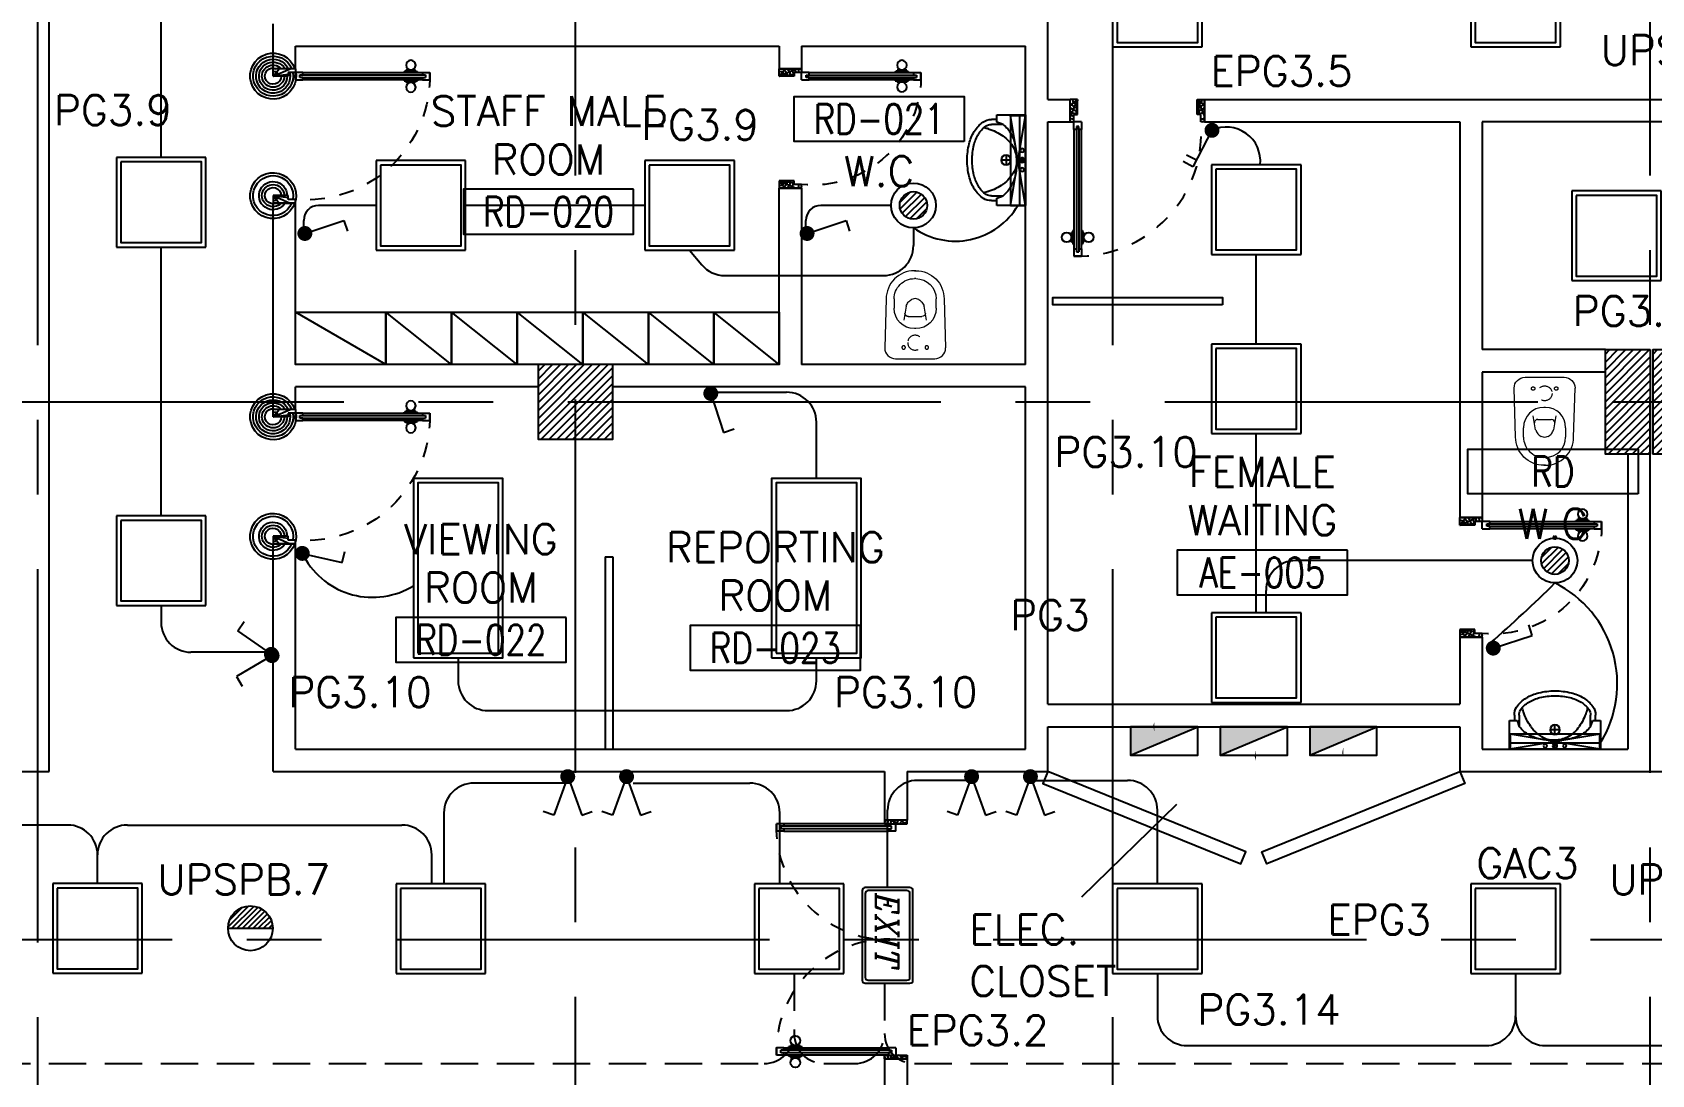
# Model space of a CAD drawing. Extents: x -10 to 91, y -4 to 87.
# Drawn here: x 35.11 to 45.95, y 61.6 to 68.58 of the extents above; entities that cross this region are included whole.
import ezdxf
from ezdxf.enums import TextEntityAlignment as Align

# ---------------------------------------------------------------- set-up
doc = ezdxf.new("R2010")
doc.units = 0
doc.header["$MEASUREMENT"] = 0
for name, pattern in [('CENTERX2', [4, 2.5, -0.5, 0.5, -0.5]), ('HIDDEN', [0.375, 0.25, -0.125]), ('HIDDEN2', [0.1875, 0.125, -0.0625])]:
    doc.linetypes.add(name, pattern=pattern)
doc.layers.get('0').update_dxf_attribs({"linetype": 'CONTINUOUS'})
for name, color, linetype in [('AXES', 11, 'CENTERX2'), ('COL', 11, 'CONTINUOUS'), ('DOOR', 11, 'CONTINUOUS'), ('DOOR-DIM', 11, 'CONTINUOUS'), ('E-CLINE', 2, 'CONTINUOUS'), ('E-HLINE', 2, 'HIDDEN'), ('E-LITE', 4, 'CONTINUOUS'), ('E-PANELBX', 3, 'CONTINUOUS'), ('E-SWITCH', 4, 'CONTINUOUS'), ('E-TRXT', 4, 'CONTINUOUS'), ('E-WI', 6, 'CONTINUOUS'), ('EJ', 11, 'CONTINUOUS'), ('EL-LITE', 4, 'CONTINUOUS'), ('FIX', 11, 'CONTINUOUS'), ('HAT', 11, 'CONTINUOUS'), ('PART', 11, 'CONTINUOUS'), ('RM-BOX', 11, 'CONTINUOUS'), ('RM-NAME', 11, 'CONTINUOUS'), ('RM-NO', 11, 'CONTINUOUS'), ('SUNI-FUR', 11, 'CONTINUOUS'), ('WALL', 11, 'CONTINUOUS')]:
    doc.layers.add(name, color=color, linetype=linetype)
doc.styles.add('ITALICC', font='italicc')
doc.styles.add('ROMANS', font='ROMANS.shx', dxfattribs={"width": 0.6})

# ---------------------------------------------------------------- blocks, each defined once
blk = doc.blocks.new('*X110')
at = {"color": 0}
for p, q in [((49339, 62332), (49808, 62801)), ((49339, 62385), (49755, 62801)), ((49339, 62438), (49702, 62801)), ((49339, 62491), (49649, 62801)), ((49339, 62544), (49596, 62801)), ((49339, 62597), (49543, 62801)), ((49339, 62651), (49490, 62801)), ((49339, 62704), (49437, 62801)), ((49339, 62757), (49384, 62801)), ((49361, 62301), (49839, 62779)), ((49414, 62301), (49839, 62726)), ((49467, 62301), (49839, 62673)), ((49520, 62301), (49839, 62620)), ((49573, 62301), (49839, 62567)), ((49626, 62301), (49839, 62514)), ((49679, 62301), (49839, 62461)), ((49732, 62301), (49839, 62408)), ((49785, 62301), (49839, 62355))]:
    blk.add_line(p, q, dxfattribs=at)
blk = doc.blocks.new('COL50')
at = {"layer": 'COL'}
blk.add_lwpolyline([(-250, 250), (-250, -250), (250, -250), (250, 250)], close=True, dxfattribs=at)
blk = doc.blocks.new('A$C6F293607')
at = {"layer": 'DOOR', "color": 0, "linetype": 'ByBlock'}
for p, q in [((81, 875), (131, 875)), ((131, 875), (81, 875)), ((81, 825), (81, 875)), ((131, 825), (131, 875)), ((1631, 875), (1581, 875)), ((1581, 875), (1631, 875)), ((1581, 825), (1581, 875)), ((1631, 825), (1631, 875)), ((74, 780), (65, 780)), ((65, 780), (65, 715)), ((81, 793), (74, 793)), ((74, 703), (74, 793)), ((74, 780), (74, 715)), ((81, 825), (98, 825)), ((98, 845), (114, 845)), ((98, 825), (98, 845)), ((114, 825), (114, 845)), ((114, 825), (131, 825)), ((131, 793), (138, 793)), ((138, 703), (138, 793)), ((138, 780), (147, 780)), ((138, 780), (138, 715)), ((147, 780), (147, 715)), ((1598, 825), (1581, 825)), ((1614, 845), (1598, 845)), ((1598, 825), (1598, 845)), ((1614, 825), (1614, 845)), ((1631, 825), (1614, 825)), ((74, 715), (65, 715)), ((81, 703), (74, 703)), ((131, 703), (138, 703)), ((138, 715), (147, 715)), ((56, 0), (56, 150)), ((56, 150), (81, 150)), ((81, 150), (81, 0)), ((98, 125), (81, 125)), ((81, 125), (81, 75)), ((98, 105), (98, 125)), ((131, 125), (114, 125)), ((114, 125), (114, 105)), ((131, 75), (131, 125)), ((1581, 125), (1598, 125)), ((1581, 75), (1581, 125)), ((1598, 125), (1598, 105)), ((1614, 125), (1631, 125)), ((1614, 105), (1614, 125)), ((1656, 150), (1631, 150)), ((1631, 150), (1631, 0)), ((1631, 125), (1631, 75)), ((1656, 0), (1656, 150)), ((81, 0), (56, 0)), ((131, 75), (81, 75)), ((114, 105), (98, 105)), ((1581, 75), (1631, 75)), ((1598, 105), (1614, 105)), ((1631, 0), (1656, 0))]:
    blk.add_line(p, q, dxfattribs=at)
at = {"layer": 'DOOR', "linetype": 'ByBlock'}
for p, q in [((81, 125), (81, 825)), ((98, 125), (98, 825)), ((114, 125), (114, 825)), ((131, 825), (131, 125)), ((1581, 825), (1581, 125)), ((1598, 125), (1598, 825)), ((1614, 125), (1614, 825)), ((1631, 125), (1631, 825))]:
    blk.add_line(p, q, dxfattribs=at)
at = {"layer": 'DOOR', "color": 9, "linetype": 'ByBlock'}
for p, q in [((81, 57), (56, 114)), ((1631, 57), (1656, 114)), ((81, 20), (56, 40)), ((1631, 20), (1656, 40))]:
    blk.add_line(p, q, dxfattribs=at)
at = {"layer": 'DOOR', "color": 0, "linetype": 'ByBlock'}
for centre in [(32, 748), (179, 748)]:
    blk.add_circle(centre, 32.4, dxfattribs=at)
at = {"layer": 'DOOR', "linetype": 'HIDDEN', "ltscale": 0.5}
for centre, start, end in [((106, 124), 356.2751, 91.9062), ((1606, 124), 88.0938, 183.7249)]:
    blk.add_arc(centre, 752, start, end, dxfattribs=at)
at = {"layer": 'DOOR', "color": 9, "linetype": 'ByBlock'}
for centre, radius, start, end in [((106, 0), 154, 103.7142, 108.8947), ((106, 0), 134, 100.72, 111.8402), ((106, 0), 114, 102.6226, 115.9162), ((1606, 0), 134, 68.1598, 79.28), ((1606, 0), 114, 64.0838, 77.3774), ((1606, 0), 154, 71.1053, 76.2858), ((106, 0), 94.4, 105.3566, 121.9818), ((106, 0), 74.4, 109.6341, 132.2236), ((106, 0), 54.4, 117.3576, 156.7926), ((106, 0), 34.4, 136.6107, 180), ((1606, 0), 94.4, 58.0182, 74.6434), ((1606, 0), 74.4, 47.7764, 70.3659), ((1606, 0), 54.4, 23.2074, 62.6424), ((1606, 0), 34.4, 0, 43.3893)]:
    blk.add_arc(centre, radius, start, end, dxfattribs=at)
blk = doc.blocks.new('C11')
at = {"layer": 'HAT'}
h = blk.add_hatch(dxfattribs=at)
h.set_pattern_fill('ANSI31', color=256, scale=300, style=0)
h.set_pattern_definition([(45, (-383765.23, -62181), (-26.5165043, 26.5165043), [])])
h.paths.add_polyline_path([(-20, 350), (-20, 700), (-320, 700), (-320, 350)])
h.paths.add_polyline_path([(-320, 0), (-20, 0), (-20, 350), (-320, 350)])
h = blk.add_hatch(dxfattribs=at)
h.set_pattern_fill('ANSI31', color=256, scale=300, style=0)
h.set_pattern_definition([(45, (-383445.23, -62181), (-26.5165043, 26.5165043), [])])
h.paths.add_polyline_path([(300, 350), (300, 700), (0, 700), (0, 350)])
h.paths.add_polyline_path([(0, 0), (300, 0), (300, 350), (0, 350)])
at = {"layer": 'COL'}
for points in [[(-20, 700), (-20, 0), (-320, 0), (-320, 700)], [(300, 700), (300, 0), (0, 0), (0, 700)]]:
    blk.add_lwpolyline(points, close=True, dxfattribs=at)
blk = doc.blocks.new('RM1')
at = {"layer": 'RM-BOX'}
blk.add_lwpolyline([(570, -200), (-570, -200), (-570, -500), (570, -500)], close=True, dxfattribs=at)
at = {"layer": 'RM-NAME', "style": 'ROMANS'}
for tag, p in [('ROOMNAME1', (0, 324)), ('ROOMNAME2', (0, 0))]:
    blk.add_attdef(tag, text='', height=200, dxfattribs=at).set_placement(p, align=Align.MIDDLE)
at = {"layer": 'RM-NO', "style": 'ROMANS', "width": 0.8}
blk.add_attdef('ROOMNO', text='', height=200, dxfattribs=at).set_placement((0, -350), align=Align.MIDDLE)
blk = doc.blocks.new('DOOR90')
at = {"layer": 'DOOR', "color": 7, "linetype": 'ByBlock'}
for p, q in [((-150, 0), (0, 0)), ((-150, 0), (-150, -25)), ((0, -50), (-114, 0)), ((0, -50), (-40, 0)), ((0, -50), (0, 0)), ((-1000, -25), (-1050, -25)), ((-1050, -75), (-1050, -25)), ((-1050, -25), (-1050, -75)), ((-1000, -75), (-1050, -75)), ((-1000, -42), (-1020, -42)), ((-1020, -42), (-1020, -58)), ((-1000, -58), (-1020, -58)), ((-1000, -25), (-1000, -42)), ((-1000, -58), (-1000, -75)), ((-878, -18), (-968, -18)), ((-968, -25), (-968, -18)), ((-968, -75), (-968, -82)), ((-878, -82), (-968, -82)), ((-955, -9), (-890, -9)), ((-955, -18), (-955, -9)), ((-955, -18), (-890, -18)), ((-955, -82), (-890, -82)), ((-955, -82), (-955, -91)), ((-955, -91), (-890, -91)), ((-890, -18), (-890, -9)), ((-890, -82), (-890, -91)), ((-878, -25), (-878, -18)), ((-878, -75), (-878, -82)), ((-200, -25), (-150, -25)), ((-200, -42), (-200, -25)), ((-180, -42), (-200, -42)), ((-200, -58), (-180, -58)), ((-200, -75), (-200, -58)), ((-150, -75), (-200, -75)), ((-180, -58), (-180, -42)), ((-150, -25), (-100, -25)), ((-150, -75), (-150, -25)), ((-100, -25), (-100, -50)), ((0, -50), (-100, -37)), ((-100, -50), (0, -50)), ((0, -850), (-114, -900)), ((-100, -875), (-100, -850)), ((0, -850), (-100, -863)), ((-100, -850), (0, -850)), ((0, -850), (-40, -900)), ((0, -850), (0, -900)), ((-150, -875), (-100, -875)), ((-150, -900), (-150, -875)), ((-150, -900), (0, -900)), ((0, -900), (-150, -900))]:
    blk.add_line(p, q, dxfattribs=at)
at = {"layer": 'DOOR', "linetype": 'ByBlock'}
for p, q in [((-200, -25), (-1000, -25)), ((-200, -42), (-1000, -42)), ((-200, -58), (-1000, -58)), ((-1000, -75), (-200, -75))]:
    blk.add_line(p, q, dxfattribs=at)
at = {"layer": 'DOOR', "color": 7, "linetype": 'ByBlock'}
for centre in [(-923, 24), (-923, -124)]:
    blk.add_circle(centre, 32.4, dxfattribs=at)
for centre, radius, start, end in [((0, -50), 154, 161.1053, 166.2858), ((0, -50), 94.4, 148.0182, 180), ((0, -50), 134, 158.1598, 169.28), ((0, -50), 114, 154.0838, 167.3774), ((0, -50), 74.4, 137.7764, 180), ((0, -50), 54.4, 113.2074, 180), ((0, -50), 34.4, 90, 180), ((0, -50), 14.4, 90, 180), ((0, -850), 94.4, 180, 211.9818), ((0, -850), 74.4, 180, 222.2236), ((0, -850), 54.4, 180, 246.7926), ((0, -850), 34.4, 180, 270), ((0, -850), 14.4, 180, 270), ((0, -850), 154, 193.7142, 198.8947), ((0, -850), 134, 190.72, 201.8402)]:
    blk.add_arc(centre, radius, start, end, dxfattribs=at)
at = {"layer": 'DOOR', "linetype": 'HIDDEN', "ltscale": 0.5}
blk.add_arc((-222, -50), 828, 178.2701, 275.003, dxfattribs=at)
blk = doc.blocks.new('A$C3CD36B94')
at = {"layer": 'DOOR', "color": 0, "linetype": 'ByBlock'}
for p, q in [((106, 950), (56, 950)), ((56, 800), (56, 950)), ((106, 850), (106, 950)), ((806, 950), (856, 950)), ((806, 850), (806, 950)), ((856, 800), (856, 950)), ((856, 950), (856, 800)), ((56, 800), (81, 800)), ((81, 850), (106, 850)), ((81, 800), (81, 850)), ((131, 800), (81, 800)), ((81, 750), (81, 800)), ((114, 770), (98, 770)), ((98, 770), (98, 750)), ((114, 750), (114, 770)), ((131, 800), (131, 750)), ((831, 850), (806, 850)), ((831, 800), (831, 850)), ((856, 800), (831, 800)), ((98, 750), (81, 750)), ((131, 750), (114, 750)), ((65, 95), (65, 160)), ((74, 160), (65, 160)), ((74, 173), (74, 83)), ((81, 173), (74, 173)), ((74, 95), (74, 160)), ((131, 173), (138, 173)), ((138, 173), (138, 83)), ((138, 95), (138, 160)), ((138, 160), (147, 160)), ((147, 95), (147, 160)), ((74, 95), (65, 95)), ((81, 83), (74, 83)), ((81, 50), (81, 0)), ((81, 50), (98, 50)), ((131, 0), (81, 0)), ((81, 0), (131, 0)), ((98, 50), (98, 30)), ((98, 30), (114, 30)), ((114, 50), (114, 30)), ((114, 50), (131, 50)), ((131, 83), (138, 83)), ((131, 50), (131, 0)), ((138, 95), (147, 95))]:
    blk.add_line(p, q, dxfattribs=at)
at = {"layer": 'DOOR', "color": 9, "linetype": 'ByBlock'}
for p, q in [((106, 950), (56, 910)), ((106, 950), (56, 837)), ((106, 950), (93, 850)), ((806, 950), (819, 850)), ((806, 950), (856, 837)), ((806, 950), (856, 910))]:
    blk.add_line(p, q, dxfattribs=at)
at = {"layer": 'DOOR', "linetype": 'ByBlock'}
for p, q in [((81, 750), (81, 50)), ((98, 750), (98, 50)), ((114, 750), (114, 50)), ((131, 50), (131, 750))]:
    blk.add_line(p, q, dxfattribs=at)
at = {"layer": 'DOOR', "color": 0, "linetype": 'ByBlock'}
for centre in [(32, 128), (179, 128)]:
    blk.add_circle(centre, 32.4, dxfattribs=at)
at = {"layer": 'DOOR', "color": 9, "linetype": 'ByBlock'}
for centre, radius, start, end in [((106, 950), 54.4, 203.2074, 270), ((106, 950), 74.4, 227.7764, 270), ((106, 950), 94.4, 238.0182, 270), ((106, 950), 34.4, 180, 270), ((106, 950), 14.4, 180, 270), ((806, 950), 34.4, 270, 0), ((806, 950), 14.4, 270, 0), ((806, 950), 54.4, 270, 336.7926), ((806, 950), 74.4, 270, 312.2236), ((806, 950), 94.4, 270, 301.9818), ((106, 950), 114, 244.0838, 257.3774), ((106, 950), 134, 248.1598, 259.28), ((106, 950), 154, 251.1053, 256.2858), ((806, 950), 134, 280.72, 291.8402), ((806, 950), 154, 283.7142, 288.8947)]:
    blk.add_arc(centre, radius, start, end, dxfattribs=at)
at = {"layer": 'DOOR', "linetype": 'HIDDEN', "ltscale": 0.5}
blk.add_arc((106, 729), 729, 268.0335, 5.6617, dxfattribs=at)
blk = doc.blocks.new('WC')
at = {"layer": 'FIX', "lineweight": 20}
for p, q in [((475, 141), (538, 141)), ((339, 5), (339, -5)), ((395, 76), (490, 60)), ((534, 24), (540, 0)), ((540, 0), (534, -24)), ((674, 5), (674, -5)), ((490, -60), (395, -76)), ((213, -204), (210, -204)), ((538, -141), (475, -141))]:
    blk.add_line(p, q, dxfattribs=at)
at = {"layer": 'FIX', "linetype": 'Continuous', "lineweight": 20}
blk.add_line((420, -47), (420, 45), dxfattribs=at)
at = {"layer": 'FIX', "lineweight": 20}
for points in [[(210, -204, -0.414214), (137, -131), (137, 0), (137, 131, -0.414214), (210, 204)], [(727, -5), (727, 5, 0.414214), (538, 194), (210, 204)], [(727, 5), (727, -5, -0.414214), (538, -194), (210, -204)]]:
    blk.add_lwpolyline(points, format="xyb", dxfattribs=at)
at = {"layer": 'FIX', "linetype": 'HIDDEN2', "lineweight": 20, "ltscale": 0.3}
blk.add_circle((245, 0), 49.8, dxfattribs=at)
at = {"layer": 'FIX', "linetype": 'HIDDEN', "lineweight": 20, "ltscale": 0.05}
for centre in [(213, 78), (213, -77)]:
    blk.add_circle(centre, 11.6, dxfattribs=at)
at = {"layer": 'FIX', "lineweight": 20}
for centre, radius, start, end in [((475, 5), 136, 90, 180), ((538, 5), 136, 360, 90), ((464, -18), 82, 51.0758, 71.504), ((473, -7), 68.2, 27.1532, 51.0758), ((475, -5), 136, 180, 270), ((464, 18), 82, 288.496, 308.9242), ((473, 7), 68.2, 308.9242, 332.8468), ((538, -5), 136, 270, 0)]:
    blk.add_arc(centre, radius, start, end, dxfattribs=at)
at = {"layer": 'FIX', "linetype": 'Continuous', "lineweight": 20}
for centre, start, end in [((443, 46), 88.3879, 182.3338), ((442, -46), 177.6662, 271.6121)]:
    blk.add_arc(centre, 22.3, start, end, dxfattribs=at)
blk = doc.blocks.new('3')
at = {"layer": 'SUNI-FUR', "linetype": 'Continuous'}
for p, q in [((-0.304, 0), (-0.304, -0.192)), ((0.304, 0), (-0.304, 0)), ((0.304, -0.192), (0.304, 0)), ((0.304, -0.039), (-0.304, -0.039)), ((0.016, -0.021), (-0.015, -0.021)), ((0, -0.005), (0, -0.037)), ((0, -0.098), (0, -0.162)), ((-0.304, -0.192), (-0.254, -0.192)), ((-0.271, -0.228), (-0.271, -0.192)), ((-0.254, -0.192), (-0.239, -0.15)), ((-0.239, -0.228), (-0.239, -0.15)), ((0.032, -0.13), (-0.032, -0.13)), ((0.239, -0.15), (0.254, -0.192)), ((0.239, -0.15), (0.239, -0.228)), ((0.254, -0.192), (0.304, -0.192)), ((0.271, -0.192), (0.271, -0.228))]:
    blk.add_line(p, q, dxfattribs=at)
for centre, radius in [((-0.065, -0.021), 0.0124), ((0, -0.13), 0.0325), ((0, -0.021), 0.0155), ((0.065, -0.021), 0.0124)]:
    blk.add_circle(centre, radius, dxfattribs=at)
for centre, radius, start, end in [((-0.085, -0.267), 0.193, 117.0377, 142.6695), ((-0.028, -0.365), 0.307, 103.0865, 118.1878), ((0.054, -0.312), 0.27, 118.7422, 143.0578), ((-0.008, -0.528), 0.47, 89.0532, 100.9895), ((-0.012, -0.189), 0.13, 84.8536, 119.4454), ((0, -0.527), 0.469, 78.0637, 90), ((0.003, -0.228), 0.168, 61.4441, 91.1678), ((-0.04, -0.297), 0.25, 35.9608, 60.2764), ((0.034, -0.367), 0.306, 62.9623, 78.0637), ((0.085, -0.267), 0.193, 37.3305, 62.9623), ((0.104, -0.343), 0.328, 144.0392, 163.2739), ((-0.104, -0.343), 0.328, 16.7261, 35.9608), ((-0.191, -0.235), 0.0807, 174.5539, 214.673), ((-0.083, -0.16), 0.212, 214.673, 239.0867), ((-0.187, -0.234), 0.0525, 173.0893, 213.2084), ((-0.083, -0.16), 0.18, 214.673, 239.0867), ((0.204, -0.373), 0.433, 163.2739, 167.375), ((-0.035, -0.081), 0.272, 239.0867, 256.0699), ((0.035, -0.081), 0.272, 283.9301, 300.9133), ((0.089, -0.171), 0.167, 300.9133, 325.327), ((0.089, -0.171), 0.2, 300.9133, 325.327), ((-0.204, -0.373), 0.433, 12.7359, 16.7261), ((0.171, -0.228), 0.068, 325.327, 0), ((0.171, -0.228), 0.101, 325.327, 0), ((-0.035, -0.081), 0.305, 239.0867, 256.0699), ((0, 0.062), 0.452, 256.0699, 270), ((0, 0.062), 0.419, 256.0699, 270), ((0, 0.062), 0.419, 270, 283.9301), ((0, 0.062), 0.452, 270, 283.9301), ((0.035, -0.081), 0.305, 283.9301, 300.9133)]:
    blk.add_arc(centre, radius, start, end, dxfattribs=at)
blk = doc.blocks.new('L42')
at = {"layer": 'E-LITE'}
for p, q in [((0.3, 0.3), (-0.3, 0.3)), ((-0.3, 0.3), (-0.3, -0.3)), ((0.3, -0.3), (0.3, 0.3)), ((-0.3, -0.3), (0.3, -0.3))]:
    blk.add_line(p, q, dxfattribs=at)
at = {"layer": 'E-LITE', "color": 8}
blk.add_lwpolyline([(-0.27, 0.27), (-0.27, -0.27), (0.27, -0.27), (0.27, 0.27)], close=True, dxfattribs=at)
blk = doc.blocks.new('MR20')
at = {"layer": 'E-LITE'}
for p, q in [((-300, 100), (-300, 0)), ((-300, 100), (-300, 0)), ((-300, 0), (300, 0)), ((-300, 0), (300, 0)), ((-300, 0), (300, 0)), ((-300, 0), (-300, 0)), ((300, 0), (300, 100)), ((300, 0), (300, 100)), ((300, 0), (300, 0))]:
    blk.add_line(p, q, dxfattribs=at)
at = {"layer": 'E-LITE', "color": 3}
blk.add_line((300, 100), (-300, 100), dxfattribs=at)
at = {"layer": 'E-LITE', "color": 8}
for p, q in [((300, 0), (-300, 100)), ((300, 100), (-300, 0))]:
    blk.add_line(p, q, dxfattribs=at)
blk = doc.blocks.new('*X182')
at = {"color": 0}
for p, q in [((21548.527, 18540.142), (21548.801, 18540.415)), ((21548.529, 18539.966), (21548.977, 18540.414)), ((21548.584, 18539.845), (21549.098, 18540.359)), ((21548.672, 18539.756), (21549.187, 18540.271)), ((21548.793, 18539.7), (21549.243, 18540.15)), ((21548.966, 18539.696), (21549.246, 18539.977))]:
    blk.add_line(p, q, dxfattribs=at)
blk = doc.blocks.new('SPOT')
at = {"layer": 'E-LITE'}
for radius in [0.6, 0.369]:
    blk.add_circle((0, 0), radius, dxfattribs=at)
at = {"layer": 'E-LITE', "color": 8}
blk.add_blockref('*X182', (-21548.886, -18540.056), dxfattribs=at)
blk = doc.blocks.new('L44')
at = {"layer": 'E-LITE'}
blk.add_lwpolyline([(-0.61, 0.3), (-0.61, -0.3), (0.59, -0.3), (0.59, 0.3)], close=True, dxfattribs=at)
at = {"layer": 'E-LITE', "color": 8}
blk.add_lwpolyline([(-0.58, 0.27), (-0.58, -0.27), (0.56, -0.27), (0.56, 0.27)], close=True, dxfattribs=at)
blk = doc.blocks.new('1G1W')
for p, q in [((0, 0), (0.55, 0)), ((0.55, 0), (0.55, -0.15))]:
    blk.add_line(p, q)
at = {"const_width": 0.1}
blk.add_lwpolyline([(-0.05, 0, 1), (0.05, 0, 1)], format="xyb", close=True, dxfattribs=at)
blk = doc.blocks.new('EXIT')
at = {"layer": 'E-LITE', "color": 4}
for p, q in [((-0.32, 0.15), (-0.32, -0.15)), ((0.3, 0.17), (-0.3, 0.17)), ((0.32, -0.15), (0.32, 0.15)), ((-0.3, -0.17), (0.3, -0.17))]:
    blk.add_line(p, q, dxfattribs=at)
at = {"layer": 'E-LITE', "color": 8}
for p, q in [((-0.3, 0.13), (-0.3, -0.13)), ((0.28, 0.15), (-0.28, 0.15)), ((0.3, -0.13), (0.3, 0.13)), ((-0.28, -0.15), (0.28, -0.15))]:
    blk.add_line(p, q, dxfattribs=at)
at = {"layer": 'E-LITE', "color": 4}
for centre, start, end in [((-0.3, 0.15), 90, 180), ((0.3, 0.15), 360, 90), ((-0.3, -0.15), 180, 270), ((0.3, -0.15), 270, 0)]:
    blk.add_arc(centre, 0.02, start, end, dxfattribs=at)
at = {"layer": 'E-LITE', "color": 8}
for centre, start, end in [((-0.28, 0.13), 90, 180), ((0.28, 0.13), 0, 90), ((-0.28, -0.13), 180, 270), ((0.28, -0.13), 270, 0)]:
    blk.add_arc(centre, 0.02, start, end, dxfattribs=at)
at = {"layer": 'E-LITE', "color": 5, "style": 'ITALICC'}
blk.add_text('EXIT', height=0.15, dxfattribs=at).set_placement((-0.284, -0.078))
blk = doc.blocks.new('1G2W')
for p, q in [((0.517, 0.188), (0.466, 0.329)), ((0, 0), (0.517, 0.188)), ((0, 0), (0.517, -0.188)), ((0.517, -0.188), (0.466, -0.329))]:
    blk.add_line(p, q)
at = {"const_width": 0.1}
blk.add_lwpolyline([(-0.05, 0, 1), (0.05, 0, 1)], format="xyb", close=True, dxfattribs=at)
blk = doc.blocks.new('E-PBX')
at = {"layer": 'E-PANELBX'}
h = blk.add_hatch(color=256, dxfattribs=at)
h.paths.add_polyline_path([(34, 190), (-225, 190), (34, 81)])
h.paths.add_polyline_path([(225, 190), (34, 190), (34, 81), (225, 0)])
blk.add_line((225, 0), (-225, 190), dxfattribs=at)
blk.add_lwpolyline([(-225, 190), (225, 190), (225, 0), (-225, 0)], close=True, dxfattribs=at)
blk = doc.blocks.new('EL')
at = {"layer": 'EL-LITE'}
h = blk.add_hatch(dxfattribs=at)
h.set_pattern_fill('ANSI31', color=4, scale=0.2, style=0)
h.set_pattern_definition([(45, (587.071197, 567.777136), (-0.0176776695, 0.0176776695), [])])
h.paths.add_polyline_path([(0.15, 0, 1), (-0.15, 0)])
at = {"layer": 'EL-LITE', "color": 4}
blk.add_line((-0.15, 0), (0.15, 0), dxfattribs=at)
blk.add_circle((0, 0), 0.15, dxfattribs=at)

msp = doc.modelspace()

# ---------------------------------------------------------------- linework, layer by layer
at = {"layer": 'AXES'}
for p, q in [((38.7439, 7.6211), (38.7439, 86.0986)), ((45.9439, 7.6211), (45.9439, 85.7579)), ((35.1439, 14.4854), (35.1439, 73.3054)), ((42.3439, 14.4854), (42.3439, 73.3054)), ((2.6925, 66.1054), (90.1058, 66.1054)), ((13.5439, 62.5054), (71.7839, 62.5054))]:
    msp.add_line(p, q, dxfattribs=at)
at = {"layer": 'E-CLINE', "color": 4}
for p, q in [((35.9689, 67.7423), (35.9689, 69.0423)), ((37.4089, 67.4209), (37.0241, 67.4209)), ((39.2089, 67.4209), (38.0089, 67.4209)), ((40.8589, 67.4209), (40.3884, 67.4209)), ((36.9241, 67.257), (36.9241, 67.3209)), ((40.2884, 67.257), (40.2884, 67.3209)), ((41.0089, 67.2709), (41.0089, 67.1516)), ((35.9689, 65.3423), (35.9689, 67.1423)), ((39.5089, 67.1209), (39.5918, 67.0227)), ((43.3052, 66.4929), (43.3052, 67.0929)), ((39.7447, 66.9516), (40.8089, 66.9516)), ((39.6749, 66.1697), (40.1589, 66.1697)), ((40.3589, 65.5929), (40.3589, 65.9697)), ((43.3052, 64.6929), (43.3052, 65.8929)), ((45.1564, 65.0429), (43.5707, 65.0429)), ((43.3707, 64.6929), (43.3707, 64.8429)), ((35.9689, 64.7423), (35.9689, 64.6294)), ((36.6872, 64.4294), (36.1689, 64.4294)), ((35.3427, 63.2719), (30.9427, 63.2719)), ((35.7427, 63.2719), (37.5822, 63.2719)), ((35.5427, 62.8799), (35.5427, 63.0719)), ((37.7822, 62.8799), (37.7822, 63.0719)), ((42.6429, 62.2775), (42.6429, 61.9946)), ((45.0429, 62.2775), (45.0429, 61.9946)), ((42.8429, 61.7946), (44.8429, 61.7946)), ((45.2429, 61.7946), (49.6429, 61.7946))]:
    msp.add_line(p, q, dxfattribs=at)
msp.add_lwpolyline([(37.9589, 64.3929), (37.9589, 64.2381, 0.4142136), (38.1589, 64.0381), (40.1589, 64.0381, 0.4142136), (40.3589, 64.2381), (40.3589, 64.3929)], format="xyb", dxfattribs=at)
for centre, radius, start, end in [((43.1052, 67.7179), 0.2277, 353.69771, 115.0857), ((37.0241, 67.3209), 0.1, 90, 180), ((40.3884, 67.3209), 0.1, 90, 180), ((41.2897, 67.669), 0.4871, 234.80195, 329.38756), ((40.8089, 67.1516), 0.2, 270, 0), ((39.7447, 67.1516), 0.2, 220.14823, 270), ((40.1589, 65.9697), 0.2, 0, 90), ((37.3853, 65.3197), 0.523, 208.66579, 301.54975), ((43.5707, 64.8429), 0.2, 90, 180), ((37.9082, 72.4151), 10.5507, 311.30896, 314.52362), ((44.9692, 64.2177), 0.7548, 328.15157, 63.45882), ((36.1689, 64.6294), 0.2, 180, 270), ((35.3427, 63.0719), 0.2, 0, 90), ((35.7427, 63.0719), 0.2, 90, 180), ((37.5822, 63.0719), 0.2, 0, 90), ((42.8429, 61.9946), 0.2, 180, 270), ((44.8429, 61.9946), 0.2, 270, 0), ((45.2429, 61.9946), 0.2, 180, 270)]:
    msp.add_arc(centre, radius, start, end, dxfattribs=at)
at = {"layer": 'E-HLINE', "color": 4}
for p, q in [((40.2093, 62.2775), (40.2093, 61.8752)), ((40.815, 62.2128), (40.815, 61.8752)), ((33.3427, 61.6752), (40.0093, 61.6752)), ((40.4093, 61.6752), (40.615, 61.6752)), ((41.015, 61.6752), (47.22, 61.6752))]:
    msp.add_line(p, q, dxfattribs=at)
for centre, start, end in [((40.0093, 61.8752), 270, 0), ((40.4093, 61.8752), 180, 270), ((40.615, 61.8752), 270, 0), ((41.015, 61.8752), 180, 270)]:
    msp.add_arc(centre, 0.2, start, end, dxfattribs=at)
at = {"layer": 'E-PANELBX'}
for p, q in [((37.4735, 66.3554), (36.8689, 66.7054)), ((37.9136, 66.3554), (37.4735, 66.7054)), ((38.3537, 66.3554), (37.9136, 66.7054)), ((38.7938, 66.3554), (38.3537, 66.7054)), ((39.2339, 66.3554), (38.7938, 66.7054)), ((39.6714, 66.3554), (39.2339, 66.7054)), ((40.1089, 66.3554), (39.6714, 66.7054))]:
    msp.add_line(p, q, dxfattribs=at)
for points in [[(36.8689, 66.7054), (37.4735, 66.7054), (37.4735, 66.3554), (36.8689, 66.3554)], [(37.4735, 66.7054), (37.9136, 66.7054), (37.9136, 66.3554), (37.4735, 66.3554)], [(37.9136, 66.7054), (38.3537, 66.7054), (38.3537, 66.3554), (37.9136, 66.3554)], [(38.3537, 66.7054), (38.7938, 66.7054), (38.7938, 66.3554), (38.3537, 66.3554)], [(38.7938, 66.7054), (39.2339, 66.7054), (39.2339, 66.3554), (38.7938, 66.3554)], [(39.2339, 66.7054), (39.6714, 66.7054), (39.6714, 66.3554), (39.2339, 66.3554)], [(39.6714, 66.7054), (40.1089, 66.7054), (40.1089, 66.3554), (39.6714, 66.3554)]]:
    msp.add_lwpolyline(points, close=True, dxfattribs=at)
at = {"layer": 'E-SWITCH', "color": 4}
for p, q in [((42.8381, 67.7602), (42.9046, 67.7254)), ((41.3983, 63.5711), (41.0356, 63.5711)), ((41.7924, 63.5711), (42.4429, 63.5711)), ((38.7023, 63.553), (38.0637, 63.553)), ((39.1307, 63.553), (39.9133, 63.553)), ((37.8637, 63.353), (37.8637, 62.8775)), ((40.1133, 62.8775), (40.1133, 63.353)), ((40.8356, 62.8528), (40.8356, 63.3711)), ((42.6429, 62.8775), (42.6429, 63.3711))]:
    msp.add_line(p, q, dxfattribs=at)
for centre, start, end in [((41.0356, 63.3711), 90, 180), ((42.4429, 63.3711), 0, 90), ((38.0637, 63.353), 90, 180), ((39.9133, 63.353), 0, 90)]:
    msp.add_arc(centre, 0.2, start, end, dxfattribs=at)
at = {"layer": 'E-WI', "color": 4}
for points in [[(42.6145, 63.9347, 0, 0.1162, 0), (42.6244, 64.1669, 0, 0, 0), (42.6283, 64.6775, 0, 0, 0), (42.3439, 64.6805, 0, 0, 0)], [(43.295, 63.7312, 0, 0.1162, 0), (43.3049, 63.4991, 0, 0, 0), (43.3088, 62.6341, 0, 0, 0), (43.7101, 62.6311, 0, 0, 0)], [(43.8809, 63.7543, 0, 0.1162, 0), (43.8909, 63.5222, 0, 0, 0), (43.8948, 63.0116, 0, 0, 0), (44.6975, 63.0086, 0, 0, 0)]]:
    msp.add_lwpolyline(points, format="xyseb", dxfattribs=at)
at = {"layer": 'HAT'}
msp.add_line((42.7704, 63.4101), (42.1336, 62.7898), dxfattribs=at)
at = {"layer": 'PART'}
for p, q in [((41.9415, 66.7554), (41.9415, 66.8054)), ((38.9439, 65.0672), (38.9439, 63.7804)), ((38.9439, 65.0672), (38.9939, 65.0672)), ((38.9939, 65.0672), (38.9939, 63.7804))]:
    msp.add_line(p, q, dxfattribs=at)
msp.add_lwpolyline([(43.0791, 66.7554), (41.9415, 66.7554), (41.9415, 66.8054), (43.0791, 66.8054)], close=True, dxfattribs=at)
at = {"layer": 'WALL'}
for p, q in [((35.2189, 63.6304), (35.2189, 69.9864)), ((41.9089, 68.1304), (41.9089, 69.9854)), ((36.7189, 68.3364), (36.7189, 68.6364)), ((36.8689, 68.4864), (40.1089, 68.4864)), ((36.8689, 68.3364), (36.8689, 68.4864)), ((40.1089, 68.4864), (40.1089, 68.3364)), ((40.2589, 68.4864), (41.7589, 68.4864)), ((40.2589, 68.4864), (40.2589, 68.3364)), ((41.7589, 66.3554), (41.7589, 68.4864)), ((36.8689, 68.3364), (36.7189, 68.3364)), ((40.1089, 68.3364), (40.2589, 68.3364)), ((40.2589, 68.3364), (40.1089, 68.3364)), ((41.9089, 68.1304), (42.0089, 68.1304)), ((41.9089, 68.1304), (42.0589, 68.1304)), ((42.0589, 67.9804), (42.0589, 68.1304)), ((42.9589, 67.9804), (42.9589, 68.1304)), ((42.9589, 68.1304), (47.4389, 68.1304)), ((41.9089, 67.9804), (42.0589, 67.9804)), ((41.9089, 64.0804), (41.9089, 67.9804)), ((42.9589, 67.9804), (44.6689, 67.9804)), ((44.6689, 67.9804), (44.6689, 65.3304)), ((44.8189, 67.9804), (44.8189, 66.4554)), ((47.4389, 67.9804), (44.8189, 67.9804)), ((40.1089, 67.5364), (40.2589, 67.5364)), ((40.2589, 67.5364), (40.1089, 67.5364)), ((40.1089, 66.3554), (40.1089, 67.5364)), ((40.2589, 67.5364), (40.2589, 66.3554)), ((36.7189, 66.0554), (36.7189, 67.4364)), ((36.8689, 67.4364), (36.7189, 67.4364)), ((36.8689, 66.3554), (36.8689, 67.4364)), ((45.6439, 66.4554), (44.8189, 66.4554)), ((40.1089, 66.3554), (36.8689, 66.3554)), ((41.7589, 66.3554), (40.2589, 66.3554)), ((45.6439, 66.3054), (44.8189, 66.3054)), ((44.8189, 66.3054), (44.8189, 65.3304)), ((38.4939, 66.2054), (36.8689, 66.2054)), ((36.8689, 66.0554), (36.8689, 66.2054)), ((41.7589, 66.2054), (38.9939, 66.2054)), ((41.7589, 63.7804), (41.7589, 66.2054)), ((36.8689, 66.0554), (36.7189, 66.0554)), ((45.7939, 65.7554), (45.7939, 63.7804)), ((44.6689, 65.3304), (44.8189, 65.3304)), ((36.7189, 63.6304), (36.7189, 65.1554)), ((36.8689, 65.1554), (36.7189, 65.1554)), ((36.8689, 63.7804), (36.8689, 65.1554)), ((44.6689, 64.5304), (44.8189, 64.5304)), ((44.6689, 64.5304), (44.6689, 64.0804)), ((44.8189, 64.5304), (44.8189, 63.7804)), ((41.9089, 64.0804), (44.6689, 64.0804)), ((41.9089, 63.6304), (41.9089, 63.9304)), ((41.9089, 63.9304), (44.6689, 63.9304)), ((44.6689, 63.9304), (44.6689, 63.6304)), ((36.8689, 63.7804), (41.7589, 63.7804)), ((44.8189, 63.7804), (45.7939, 63.7804)), ((34.9189, 63.6304), (35.2189, 63.6304)), ((36.7189, 63.6304), (40.8158, 63.6304)), ((40.8158, 63.6304), (40.8158, 63.3054)), ((40.9658, 63.6304), (40.9658, 63.3054)), ((40.9658, 63.6304), (41.9089, 63.6304)), ((44.6689, 63.6304), (47.4389, 63.6304)), ((40.9658, 63.3054), (40.8158, 63.3054)), ((40.8158, 61.7054), (40.9658, 61.7054)), ((40.9658, 61.7054), (40.8158, 61.7054)), ((40.8158, 61.7054), (40.8158, 61.3804)), ((40.9658, 61.7054), (40.9658, 61.3804))]:
    msp.add_line(p, q, dxfattribs=at)
for points in [[(41.9089, 63.6304), (41.8761, 63.5494), (43.2016, 63.0126), (43.2344, 63.0935)], [(44.6689, 63.6304), (44.7017, 63.5494), (43.3763, 63.0126), (43.3435, 63.0935)]]:
    msp.add_lwpolyline(points, close=True, dxfattribs=at)

# ---------------------------------------------------------------- block references
at = {"layer": 'COL', "xscale": 0.001000000047497451, "yscale": 0.0009999999892897904, "zscale": 0.001}
msp.add_blockref('COL50', (38.7439, 66.1054), dxfattribs=at)
at = {"layer": 'DOOR', "color": 0, "yscale": 0.0009999999892897904, "zscale": 0.001, "rotation": 90}
for name, p, xscale in [('A$C3CD36B94', (41.0593, 68.3923), -0.0009999999892897904), ('A$C3CD36B94', (45.6193, 65.3863), -0.0009999999892897904), ('A$C6F293607', (40.9658, 61.6495), 0.0009999999892897904)]:
    msp.add_blockref(name, p, dxfattribs=dict(at, xscale=xscale))
at = {"layer": 'DOOR', "xscale": 0.0009999999892897904, "yscale": 0.0009999999892897904, "zscale": 0.001, "rotation": 90}
msp.add_blockref('DOOR90', (42.0589, 68.1304), dxfattribs=at)
at = {"layer": 'DOOR-DIM', "xscale": -0.001000000047497451, "yscale": 0.0009999999892897904, "zscale": 0.001}
for p in [(36.7189, 68.3364), (36.7189, 66.0554)]:
    msp.add_blockref('DOOR90', p, dxfattribs=at)
at = {"layer": 'E-LITE', "color": 4}
for p in [(42.6429, 68.7825), (45.0429, 68.7825), (35.9689, 67.4423), (37.7089, 67.4209), (39.5089, 67.4209), (43.3052, 67.3929), (45.7189, 67.2179), (43.3052, 66.1929), (35.9689, 65.0423), (43.3052, 64.3929), (35.5427, 62.5799), (37.8429, 62.5775), (40.2429, 62.5775), (42.6429, 62.5775), (45.0429, 62.5775)]:
    msp.add_blockref('L42', p, dxfattribs=at)
at = {"layer": 'E-LITE', "color": 4, "xscale": 0.0009999999892897904, "yscale": 0.0009999999892897904, "zscale": 0.001, "rotation": 270}
msp.add_blockref('MR20', (41.6589, 67.7209), dxfattribs=at)
at = {"layer": 'E-LITE', "color": 4}
for name, p, xscale, yscale, zscale in [('SPOT', (41.0089, 67.4209), 0.25, 0.25, 0.25), ('SPOT', (45.3064, 65.0429), 0.25, 0.25, 0.25), ('MR20', (45.3064, 63.7804), 0.0009999999892897904, 0.0009999999892897904, 0.001)]:
    msp.add_blockref(name, p, dxfattribs=dict(at, xscale=xscale, yscale=yscale, zscale=zscale))
for name, p, rotation in [('L44', (37.9589, 65.0024), 90), ('L44', (40.3589, 65.0024), 90), ('EXIT', (40.8356, 62.5328), 270)]:
    msp.add_blockref(name, p, dxfattribs=dict(at, rotation=rotation))
at = {"layer": 'E-LITE'}
msp.add_blockref('EL', (36.5669, 62.5806), dxfattribs=at)
at = {"layer": 'E-PANELBX', "xscale": -0.0009999999892897904, "yscale": 0.0009999999892897904, "zscale": 0.001}
for p in [(42.6889, 63.7404), (43.2889, 63.7404), (43.8889, 63.7404)]:
    msp.add_blockref('E-PBX', p, dxfattribs=at)
at = {"layer": 'E-SWITCH', "color": 4, "yscale": 0.5, "zscale": 0.5}
for name, p, xscale, rotation in [('1G1W', (43.0087, 67.9241), 0.5, 242.3577870862594), ('1G1W', (36.9319, 67.2332), 0.5, 18.1901931258728), ('1G1W', (40.2962, 67.2332), 0.5, 18.1901931258728), ('1G1W', (39.6511, 66.1619), -0.5, 108.1901931258745), ('1G1W', (36.9146, 65.0909), -0.5, 167.2054670702286), ('1G1W', (36.7077, 64.4151), 0.5, 145.0451728289134), ('1G1W', (44.8931, 64.4566), -0.5, 198.0860630414664), ('1G1W', (36.7121, 64.4064), -0.5, 30.3468488223819), ('1G2W', (38.6928, 63.5961), 0.5, 270), ('1G2W', (39.0868, 63.5961), 0.5, 270), ('1G2W', (41.3983, 63.5961), 0.5, 270), ('1G2W', (41.7924, 63.5961), 0.5, 270)]:
    msp.add_blockref(name, p, dxfattribs=dict(at, xscale=xscale, rotation=rotation))
at = {"layer": 'EJ', "color": 2, "linetype": 'ByBlock', "xscale": 0.001000000047497451, "yscale": 0.0009999999892897904, "zscale": 0.001}
msp.add_blockref('C11', (45.9639, 65.7554), dxfattribs=at)
at = {"layer": 'HAT', "xscale": 0.001000000047497451, "yscale": 0.0009999999892897904, "zscale": 0.001}
for p, values in [((38.5639, 67.7291), {'ROOMNO': 'RD-020', 'ROOMNAME2': 'ROOM', 'ROOMNAME1': 'STAFF MALE'}), ((43.3464, 65.3128), {'ROOMNO': 'AE-005', 'ROOMNAME2': 'WAITING', 'ROOMNAME1': 'FEMALE'}), ((38.1112, 64.8624), {'ROOMNO': 'RD-022', 'ROOMNAME2': 'ROOM', 'ROOMNAME1': 'VIEWING'}), ((40.0836, 64.8084), {'ROOMNO': 'RD-023', 'ROOMNAME2': 'ROOM', 'ROOMNAME1': 'REPORTING'})]:
    msp.add_blockref('RM1', p, dxfattribs=at).add_auto_attribs(values)
at = {"layer": 'HAT'}
ref = msp.add_blockref('RM1', (40.7796, 67.6499), dxfattribs=dict(at, xscale=-0.001000000047497451, yscale=0.0009999999892897904, zscale=0.001, rotation=180))
ref.add_attrib('ROOMNO', 'RD-021', dxfattribs={"layer": 'RM-NO', "height": 0.2, "style": 'ROMANS', "width": 0.8}).set_placement((40.7796, 67.9999), align=Align.MIDDLE)
ref.add_attrib('ROOMNAME2', 'W.C', dxfattribs={"layer": 'RM-NAME', "height": 0.2, "style": 'ROMANS'}).set_placement((40.7796, 67.6499), align=Align.MIDDLE)
at = {"layer": 'HAT', "xscale": 0.001000000047497451, "yscale": 0.0009999999892897904, "zscale": 0.001}
msp.add_blockref('*X110', (-10.8453, 3.5544), dxfattribs=at)
at = {"layer": 'HAT'}
ref = msp.add_blockref('RM1', (45.2928, 65.2888), dxfattribs=dict(at, xscale=-0.001000000047497451, yscale=0.0009999999892897904, zscale=0.001, rotation=180))
ref.add_attrib('ROOMNO', 'RD', dxfattribs={"layer": 'RM-NO', "height": 0.2, "style": 'ROMANS', "width": 0.8}).set_placement((45.2928, 65.6388), align=Align.MIDDLE)
ref.add_attrib('ROOMNAME2', 'W.C', dxfattribs={"layer": 'RM-NAME', "height": 0.2, "style": 'ROMANS'}).set_placement((45.2928, 65.2888), align=Align.MIDDLE)
at = {"layer": 'SUNI-FUR', "xscale": -1}
for p, rotation in [((41.7589, 67.7245), 270), ((45.3064, 63.7804), 180)]:
    msp.add_blockref('3', p, dxfattribs=dict(at, rotation=rotation))
at = {"layer": 'WALL', "yscale": 0.0009999999892897904, "zscale": 0.001, "rotation": 270}
for p, xscale in [((41.0202, 66.257), -0.0009999999892897904), ((45.2371, 66.4077), 0.0009999999892897904)]:
    msp.add_blockref('WC', p, dxfattribs=dict(at, xscale=xscale))

# ---------------------------------------------------------------- texts
at = {"layer": 'E-HLINE', "color": 4, "style": 'ROMANS'}
for s, p in [('PG3', (41.6575, 64.5775)), ('GAC3', (44.7801, 62.9162)), ('EPG3', (43.7823, 62.5387))]:
    msp.add_text(s, height=0.2, dxfattribs=at).set_placement(p)
at = {"layer": 'E-TRXT', "color": 4, "style": 'ROMANS'}
for s, p in [('UPSPB.7', (45.6134, 68.3604)), ('EPG3.5', (42.9992, 68.2214)), (' PG3.9', (35.1146, 67.9591)), ('PG3.9', (39.1852, 67.8604)), ('PG3.10', (45.4259, 66.6139)), ('PG3.10', (41.9536, 65.6703)), ('PG3.10', (36.8211, 64.0623)), ('PG3.10', (40.4776, 64.0623)), ('UPSPB.7', (35.9446, 62.8075)), ('UPSPB.7', (45.6707, 62.8072)), ('PG3.14', (42.9117, 61.9364)), ('EPG3.2', (40.9628, 61.797))]:
    msp.add_text(s, height=0.2, dxfattribs=at).set_placement(p)
at = {"layer": 'HAT', "style": 'ROMANS'}
for s, p in [('ELEC.', (41.3832, 62.4726)), ('CLOSET', (41.3832, 62.1273))]:
    msp.add_text(s, height=0.2, dxfattribs=at).set_placement(p)

doc.saveas('drawing.dxf')
